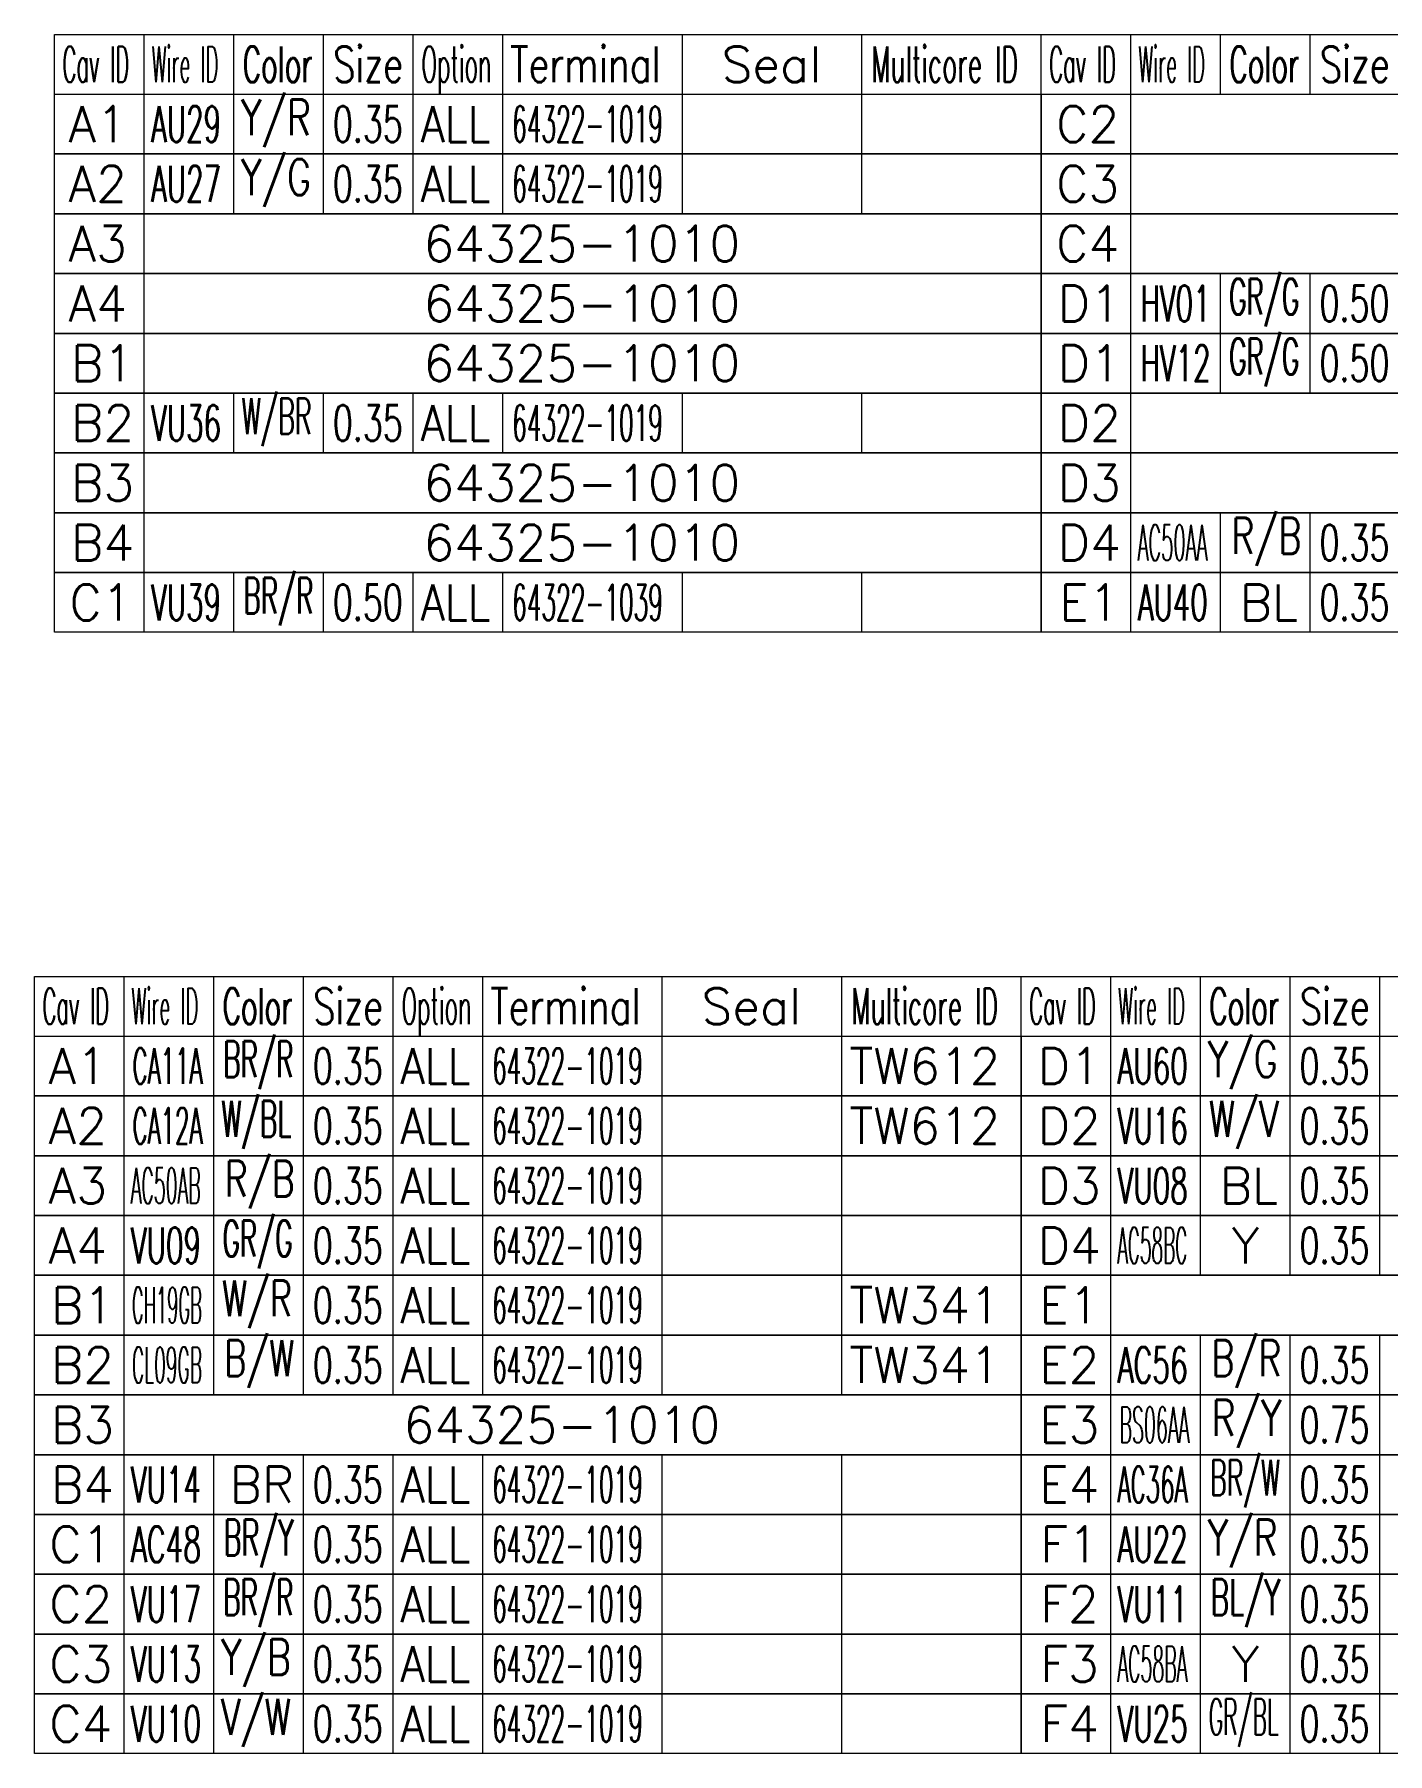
# Model space of a CAD drawing. Header units: inches. Extents: x 47316 to 59086, y 3141 to 11743.
# Drawn here: x 51449.1 to 51562.3, y 9899.8 to 10043.6 of the extents above; entities that cross this region are included whole.
import ezdxf

# ---------------------------------------------------------------- set-up
doc = ezdxf.new("R2010")
doc.units = ezdxf.units.IN
doc.header["$MEASUREMENT"] = 0
doc.styles.get("Standard").update_dxf_attribs({"font": ''})
doc.styles.get('Standard').set_extended_font_data('SimSun')

msp = doc.modelspace()

# ---------------------------------------------------------------- linework, layer by layer
at = {"color": 0, "linetype": 'Continuous', "lineweight": 15}
for p, q in [((51450.83, 10043.6), (51780.83, 10043.6)), ((51450.83, 10038.6), (51450.83, 10043.6)), ((51450.83, 10038.6), (51780.83, 10038.6)), ((51449.15, 9964.83), (51779.15, 9964.83)), ((51449.15, 9959.83), (51449.15, 9964.83)), ((51449.15, 9959.83), (51779.15, 9959.83))]:
    msp.add_line(p, q, dxfattribs=at)
at = {"color": 7, "linetype": 'Continuous', "lineweight": 15}
for p, q in [((51458.33, 10038.6), (51458.33, 10043.6)), ((51465.83, 10038.6), (51465.83, 10043.6)), ((51473.33, 10038.6), (51473.33, 10043.6)), ((51480.83, 10038.6), (51480.83, 10043.6)), ((51488.33, 10038.6), (51488.33, 10043.6)), ((51503.33, 10038.6), (51503.33, 10043.6)), ((51518.33, 10038.6), (51518.33, 10043.6)), ((51533.33, 10038.6), (51533.33, 10043.6)), ((51540.83, 10038.6), (51540.83, 10043.6)), ((51548.33, 10038.6), (51548.33, 10043.6)), ((51555.83, 10038.6), (51555.83, 10043.6)), ((51456.65, 9959.83), (51456.65, 9964.83)), ((51464.15, 9959.83), (51464.15, 9964.83)), ((51471.65, 9959.83), (51471.65, 9964.83)), ((51479.15, 9959.83), (51479.15, 9964.83)), ((51486.65, 9959.83), (51486.65, 9964.83)), ((51501.65, 9959.83), (51501.65, 9964.83)), ((51516.65, 9959.83), (51516.65, 9964.83)), ((51531.65, 9959.83), (51531.65, 9964.83)), ((51539.15, 9959.83), (51539.15, 9964.83)), ((51546.65, 9959.83), (51546.65, 9964.83)), ((51554.15, 9959.83), (51554.15, 9964.83)), ((51561.65, 9959.83), (51561.65, 9964.83))]:
    msp.add_line(p, q, dxfattribs=at)
at = {"color": 102, "linetype": 'Continuous', "lineweight": 15}
for p, q in [((51458.33, 10033.6), (51458.33, 10038.6)), ((51465.83, 10033.6), (51465.83, 10038.6)), ((51473.33, 10033.6), (51473.33, 10038.6)), ((51480.83, 10033.6), (51480.83, 10038.6)), ((51488.33, 10033.6), (51488.33, 10038.6)), ((51503.33, 10033.6), (51503.33, 10038.6)), ((51518.33, 10033.6), (51518.33, 10038.6)), ((51540.83, 10033.6), (51540.83, 10038.6)), ((51458.33, 10028.6), (51458.33, 10033.6)), ((51465.83, 10028.6), (51465.83, 10033.6)), ((51473.33, 10028.6), (51473.33, 10033.6)), ((51480.83, 10028.6), (51480.83, 10033.6)), ((51488.33, 10028.6), (51488.33, 10033.6)), ((51503.33, 10028.6), (51503.33, 10033.6)), ((51518.33, 10028.6), (51518.33, 10033.6)), ((51540.83, 10028.6), (51540.83, 10033.6)), ((51458.33, 10023.6), (51458.33, 10028.6)), ((51540.83, 10023.6), (51540.83, 10028.6)), ((51458.33, 10018.6), (51458.33, 10023.6)), ((51540.83, 10018.6), (51540.83, 10023.6)), ((51548.33, 10018.6), (51548.33, 10023.6)), ((51555.83, 10018.6), (51555.83, 10023.6)), ((51458.33, 10013.6), (51458.33, 10018.6)), ((51540.83, 10013.6), (51540.83, 10018.6)), ((51548.33, 10013.6), (51548.33, 10018.6)), ((51555.83, 10013.6), (51555.83, 10018.6)), ((51458.33, 10008.6), (51458.33, 10013.6)), ((51465.83, 10008.6), (51465.83, 10013.6)), ((51473.33, 10008.6), (51473.33, 10013.6)), ((51480.83, 10008.6), (51480.83, 10013.6)), ((51488.33, 10008.6), (51488.33, 10013.6)), ((51503.33, 10008.6), (51503.33, 10013.6)), ((51518.33, 10008.6), (51518.33, 10013.6)), ((51540.83, 10008.6), (51540.83, 10013.6)), ((51458.33, 10003.6), (51458.33, 10008.6)), ((51540.83, 10003.6), (51540.83, 10008.6)), ((51458.33, 9998.6), (51458.33, 10003.6)), ((51540.83, 9998.6), (51540.83, 10003.6)), ((51548.33, 9998.6), (51548.33, 10003.6)), ((51555.83, 9998.6), (51555.83, 10003.6)), ((51458.33, 9993.6), (51458.33, 9998.6)), ((51465.83, 9993.6), (51465.83, 9998.6)), ((51473.33, 9993.6), (51473.33, 9998.6)), ((51480.83, 9993.6), (51480.83, 9998.6)), ((51488.33, 9993.6), (51488.33, 9998.6)), ((51503.33, 9993.6), (51503.33, 9998.6)), ((51518.33, 9993.6), (51518.33, 9998.6)), ((51540.83, 9993.6), (51540.83, 9998.6)), ((51548.33, 9993.6), (51548.33, 9998.6)), ((51555.83, 9993.6), (51555.83, 9998.6)), ((51456.65, 9954.83), (51456.65, 9959.83)), ((51464.15, 9954.83), (51464.15, 9959.83)), ((51471.65, 9954.83), (51471.65, 9959.83)), ((51479.15, 9954.83), (51479.15, 9959.83)), ((51486.65, 9954.83), (51486.65, 9959.83)), ((51501.65, 9954.83), (51501.65, 9959.83)), ((51516.65, 9954.83), (51516.65, 9959.83)), ((51539.15, 9954.83), (51539.15, 9959.83)), ((51546.65, 9954.83), (51546.65, 9959.83)), ((51554.15, 9954.83), (51554.15, 9959.83)), ((51561.65, 9954.83), (51561.65, 9959.83)), ((51456.65, 9949.83), (51456.65, 9954.83)), ((51464.15, 9949.83), (51464.15, 9954.83)), ((51471.65, 9949.83), (51471.65, 9954.83)), ((51479.15, 9949.83), (51479.15, 9954.83)), ((51486.65, 9949.83), (51486.65, 9954.83)), ((51501.65, 9949.83), (51501.65, 9954.83)), ((51516.65, 9949.83), (51516.65, 9954.83)), ((51539.15, 9949.83), (51539.15, 9954.83)), ((51546.65, 9949.83), (51546.65, 9954.83)), ((51554.15, 9949.83), (51554.15, 9954.83)), ((51561.65, 9949.83), (51561.65, 9954.83)), ((51456.65, 9944.83), (51456.65, 9949.83)), ((51464.15, 9944.83), (51464.15, 9949.83)), ((51471.65, 9944.83), (51471.65, 9949.83)), ((51479.15, 9944.83), (51479.15, 9949.83)), ((51486.65, 9944.83), (51486.65, 9949.83)), ((51501.65, 9944.83), (51501.65, 9949.83)), ((51516.65, 9944.83), (51516.65, 9949.83)), ((51539.15, 9944.83), (51539.15, 9949.83)), ((51546.65, 9944.83), (51546.65, 9949.83)), ((51554.15, 9944.83), (51554.15, 9949.83)), ((51561.65, 9944.83), (51561.65, 9949.83)), ((51456.65, 9939.83), (51456.65, 9944.83)), ((51464.15, 9939.83), (51464.15, 9944.83)), ((51471.65, 9939.83), (51471.65, 9944.83)), ((51479.15, 9939.83), (51479.15, 9944.83)), ((51486.65, 9939.83), (51486.65, 9944.83)), ((51501.65, 9939.83), (51501.65, 9944.83)), ((51516.65, 9939.83), (51516.65, 9944.83)), ((51539.15, 9939.83), (51539.15, 9944.83)), ((51546.65, 9939.83), (51546.65, 9944.83)), ((51554.15, 9939.83), (51554.15, 9944.83)), ((51561.65, 9939.83), (51561.65, 9944.83)), ((51456.65, 9934.83), (51456.65, 9939.83)), ((51464.15, 9934.83), (51464.15, 9939.83)), ((51471.65, 9934.83), (51471.65, 9939.83)), ((51479.15, 9934.83), (51479.15, 9939.83)), ((51486.65, 9934.83), (51486.65, 9939.83)), ((51501.65, 9934.83), (51501.65, 9939.83)), ((51516.65, 9934.83), (51516.65, 9939.83)), ((51539.15, 9934.83), (51539.15, 9939.83)), ((51456.65, 9929.83), (51456.65, 9934.83)), ((51464.15, 9929.83), (51464.15, 9934.83)), ((51471.65, 9929.83), (51471.65, 9934.83)), ((51479.15, 9929.83), (51479.15, 9934.83)), ((51486.65, 9929.83), (51486.65, 9934.83)), ((51501.65, 9929.83), (51501.65, 9934.83)), ((51516.65, 9929.83), (51516.65, 9934.83)), ((51539.15, 9929.83), (51539.15, 9934.83)), ((51546.65, 9929.83), (51546.65, 9934.83)), ((51554.15, 9929.83), (51554.15, 9934.83)), ((51561.65, 9929.83), (51561.65, 9934.83)), ((51456.65, 9924.83), (51456.65, 9929.83)), ((51539.15, 9924.83), (51539.15, 9929.83)), ((51546.65, 9924.83), (51546.65, 9929.83)), ((51554.15, 9924.83), (51554.15, 9929.83)), ((51561.65, 9924.83), (51561.65, 9929.83)), ((51456.65, 9919.83), (51456.65, 9924.83)), ((51464.15, 9919.83), (51464.15, 9924.83)), ((51471.65, 9919.83), (51471.65, 9924.83)), ((51479.15, 9919.83), (51479.15, 9924.83)), ((51486.65, 9919.83), (51486.65, 9924.83)), ((51501.65, 9919.83), (51501.65, 9924.83)), ((51516.65, 9919.83), (51516.65, 9924.83)), ((51539.15, 9919.83), (51539.15, 9924.83)), ((51546.65, 9919.83), (51546.65, 9924.83)), ((51554.15, 9919.83), (51554.15, 9924.83)), ((51561.65, 9919.83), (51561.65, 9924.83)), ((51456.65, 9914.83), (51456.65, 9919.83)), ((51464.15, 9914.83), (51464.15, 9919.83)), ((51471.65, 9914.83), (51471.65, 9919.83)), ((51479.15, 9914.83), (51479.15, 9919.83)), ((51486.65, 9914.83), (51486.65, 9919.83)), ((51501.65, 9914.83), (51501.65, 9919.83)), ((51516.65, 9914.83), (51516.65, 9919.83)), ((51539.15, 9914.83), (51539.15, 9919.83)), ((51546.65, 9914.83), (51546.65, 9919.83)), ((51554.15, 9914.83), (51554.15, 9919.83)), ((51561.65, 9914.83), (51561.65, 9919.83)), ((51456.65, 9909.83), (51456.65, 9914.83)), ((51464.15, 9909.83), (51464.15, 9914.83)), ((51471.65, 9909.83), (51471.65, 9914.83)), ((51479.15, 9909.83), (51479.15, 9914.83)), ((51486.65, 9909.83), (51486.65, 9914.83)), ((51501.65, 9909.83), (51501.65, 9914.83)), ((51516.65, 9909.83), (51516.65, 9914.83)), ((51539.15, 9909.83), (51539.15, 9914.83)), ((51546.65, 9909.83), (51546.65, 9914.83)), ((51554.15, 9909.83), (51554.15, 9914.83)), ((51561.65, 9909.83), (51561.65, 9914.83)), ((51456.65, 9904.83), (51456.65, 9909.83)), ((51464.15, 9904.83), (51464.15, 9909.83)), ((51471.65, 9904.83), (51471.65, 9909.83)), ((51479.15, 9904.83), (51479.15, 9909.83)), ((51486.65, 9904.83), (51486.65, 9909.83)), ((51501.65, 9904.83), (51501.65, 9909.83)), ((51516.65, 9904.83), (51516.65, 9909.83)), ((51539.15, 9904.83), (51539.15, 9909.83)), ((51546.65, 9904.83), (51546.65, 9909.83)), ((51554.15, 9904.83), (51554.15, 9909.83)), ((51561.65, 9904.83), (51561.65, 9909.83)), ((51456.65, 9899.83), (51456.65, 9904.83)), ((51464.15, 9899.83), (51464.15, 9904.83)), ((51471.65, 9899.83), (51471.65, 9904.83)), ((51479.15, 9899.83), (51479.15, 9904.83)), ((51486.65, 9899.83), (51486.65, 9904.83)), ((51501.65, 9899.83), (51501.65, 9904.83)), ((51516.65, 9899.83), (51516.65, 9904.83)), ((51539.15, 9899.83), (51539.15, 9904.83)), ((51546.65, 9899.83), (51546.65, 9904.83)), ((51554.15, 9899.83), (51554.15, 9904.83)), ((51561.65, 9899.83), (51561.65, 9904.83))]:
    msp.add_line(p, q, dxfattribs=at)
at = {"color": 0, "linetype": 'Continuous', "lineweight": 15}
for points in [[(51450.83, 10033.6), (51450.83, 10038.6), (51533.33, 10038.6), (51533.33, 10033.6)], [(51533.33, 10033.6), (51533.33, 10038.6), (51615.83, 10038.6), (51615.83, 10033.6)], [(51450.83, 10028.6), (51450.83, 10033.6), (51533.33, 10033.6), (51533.33, 10028.6)], [(51533.33, 10028.6), (51533.33, 10033.6), (51615.83, 10033.6), (51615.83, 10028.6)], [(51450.83, 10023.6), (51450.83, 10028.6), (51533.33, 10028.6), (51533.33, 10023.6)], [(51533.33, 10023.6), (51533.33, 10028.6), (51615.83, 10028.6), (51615.83, 10023.6)], [(51450.83, 10018.6), (51450.83, 10023.6), (51533.33, 10023.6), (51533.33, 10018.6)], [(51533.33, 10018.6), (51533.33, 10023.6), (51615.83, 10023.6), (51615.83, 10018.6)], [(51450.83, 10013.6), (51450.83, 10018.6), (51533.33, 10018.6), (51533.33, 10013.6)], [(51533.33, 10013.6), (51533.33, 10018.6), (51615.83, 10018.6), (51615.83, 10013.6)], [(51450.83, 10008.6), (51450.83, 10013.6), (51533.33, 10013.6), (51533.33, 10008.6)], [(51533.33, 10008.6), (51533.33, 10013.6), (51615.83, 10013.6), (51615.83, 10008.6)], [(51450.83, 10003.6), (51450.83, 10008.6), (51533.33, 10008.6), (51533.33, 10003.6)], [(51533.33, 10003.6), (51533.33, 10008.6), (51615.83, 10008.6), (51615.83, 10003.6)], [(51450.83, 9998.6), (51450.83, 10003.6), (51533.33, 10003.6), (51533.33, 9998.6)], [(51533.33, 9998.6), (51533.33, 10003.6), (51615.83, 10003.6), (51615.83, 9998.6)], [(51450.83, 9993.6), (51450.83, 9998.6), (51533.33, 9998.6), (51533.33, 9993.6)], [(51533.33, 9993.6), (51533.33, 9998.6), (51615.83, 9998.6), (51615.83, 9993.6)], [(51449.15, 9954.83), (51449.15, 9959.83), (51531.65, 9959.83), (51531.65, 9954.83)], [(51531.65, 9954.83), (51531.65, 9959.83), (51614.15, 9959.83), (51614.15, 9954.83)], [(51449.15, 9949.83), (51449.15, 9954.83), (51531.65, 9954.83), (51531.65, 9949.83)], [(51531.65, 9949.83), (51531.65, 9954.83), (51614.15, 9954.83), (51614.15, 9949.83)], [(51449.15, 9944.83), (51449.15, 9949.83), (51531.65, 9949.83), (51531.65, 9944.83)], [(51531.65, 9944.83), (51531.65, 9949.83), (51614.15, 9949.83), (51614.15, 9944.83)], [(51449.15, 9939.83), (51449.15, 9944.83), (51531.65, 9944.83), (51531.65, 9939.83)], [(51531.65, 9939.83), (51531.65, 9944.83), (51614.15, 9944.83), (51614.15, 9939.83)], [(51449.15, 9934.83), (51449.15, 9939.83), (51531.65, 9939.83), (51531.65, 9934.83)], [(51531.65, 9934.83), (51531.65, 9939.83), (51614.15, 9939.83), (51614.15, 9934.83)], [(51449.15, 9929.83), (51449.15, 9934.83), (51531.65, 9934.83), (51531.65, 9929.83)], [(51531.65, 9929.83), (51531.65, 9934.83), (51614.15, 9934.83), (51614.15, 9929.83)], [(51449.15, 9924.83), (51449.15, 9929.83), (51531.65, 9929.83), (51531.65, 9924.83)], [(51531.65, 9924.83), (51531.65, 9929.83), (51614.15, 9929.83), (51614.15, 9924.83)], [(51449.15, 9919.83), (51449.15, 9924.83), (51531.65, 9924.83), (51531.65, 9919.83)], [(51531.65, 9919.83), (51531.65, 9924.83), (51614.15, 9924.83), (51614.15, 9919.83)], [(51449.15, 9914.83), (51449.15, 9919.83), (51531.65, 9919.83), (51531.65, 9914.83)], [(51531.65, 9914.83), (51531.65, 9919.83), (51614.15, 9919.83), (51614.15, 9914.83)], [(51449.15, 9909.83), (51449.15, 9914.83), (51531.65, 9914.83), (51531.65, 9909.83)], [(51531.65, 9909.83), (51531.65, 9914.83), (51614.15, 9914.83), (51614.15, 9909.83)], [(51449.15, 9904.83), (51449.15, 9909.83), (51531.65, 9909.83), (51531.65, 9904.83)], [(51531.65, 9904.83), (51531.65, 9909.83), (51614.15, 9909.83), (51614.15, 9904.83)], [(51449.15, 9899.83), (51449.15, 9904.83), (51531.65, 9904.83), (51531.65, 9899.83)], [(51531.65, 9899.83), (51531.65, 9904.83), (51614.15, 9904.83), (51614.15, 9899.83)]]:
    msp.add_lwpolyline(points, close=True, dxfattribs=at)

# ---------------------------------------------------------------- texts
at = {"color": 7, "linetype": 'Continuous', "lineweight": 15, "char_height": 3, "attachment_point": 1}
for s, insert, width in [('\\Fromans.shx;\\W0.4292452830;\\T1.0000000000;\\o\\lCav ID', (51451.51, 10042.6), 6.5), ('\\Fromans.shx;\\W0.4026548673;\\T1.0000000000;\\o\\lWire ID', (51458.94, 10042.6), 6.5), ('\\Fromans.shx;\\W0.5687500000;\\T1.0000000000;\\o\\lColor', (51466.57, 10042.6), 6.5), ('\\Fromans.shx;\\W0.7222222222;\\T1.0000000000;\\o\\lSize', (51474.13, 10042.6), 6.5), ('\\Fromans.shx;\\W0.4595959596;\\T1.0000000000;\\o\\lOption', (51481.52, 10042.6), 6.5), ('\\Fromans.shx;\\W0.7480916031;\\T1.0000000000;\\o\\lTerminal', (51488.93, 10042.6), 14), ('\\Fromans.shx;\\W1.0000000000;\\T1.0000000000;\\o\\lSeal', (51506.61, 10042.6), 9.2857), ('\\Fromans.shx;\\W0.5185185185;\\T1.0000000000;\\o\\lMulticore ID', (51519.12, 10042.6), 14), ('\\Fromans.shx;\\W0.4292452830;\\T1.0000000000;\\o\\lCav ID', (51534.01, 10042.6), 6.5), ('\\Fromans.shx;\\W0.4026548673;\\T1.0000000000;\\o\\lWire ID', (51541.44, 10042.6), 6.5), ('\\Fromans.shx;\\W0.5687500000;\\T1.0000000000;\\o\\lColor', (51549.07, 10042.6), 6.5), ('\\Fromans.shx;\\W0.7222222222;\\T1.0000000000;\\o\\lSize', (51556.63, 10042.6), 6.5), ('\\Fromans.shx;\\W1.0000000000;\\T1.0000000000;\\o\\lA1', (51452, 10037.6), 5.4286), ('\\Fromans.shx;\\W1.0000000000;\\T1.0000000000;\\o\\lC2', (51534.58, 10037.6), 5.8571), ('\\Fromans.shx;\\W1.0000000000;\\T1.0000000000;\\o\\lA2', (51452, 10032.6), 5.4286), ('\\Fromans.shx;\\W1.0000000000;\\T1.0000000000;\\o\\lC3', (51534.58, 10032.6), 5.8571), ('\\Fromans.shx;\\W1.0000000000;\\T1.0000000000;\\o\\lA3', (51452, 10027.6), 5.4286), ('\\Fromans.shx;\\W1.0000000000;\\T1.0000000000;\\o\\lC4', (51534.58, 10027.6), 5.8571), ('\\Fromans.shx;\\W1.0000000000;\\T1.0000000000;\\o\\lA4', (51452, 10022.6), 5.4286), ('\\Fromans.shx;\\W1.0000000000;\\T1.0000000000;\\o\\lD1', (51534.72, 10022.6), 5.8571), ('\\Fromans.shx;\\W1.0000000000;\\T1.0000000000;\\o\\lB1', (51452.22, 10017.6), 5.8571), ('\\Fromans.shx;\\W1.0000000000;\\T1.0000000000;\\o\\lD1', (51534.72, 10017.6), 5.8571), ('\\Fromans.shx;\\W1.0000000000;\\T1.0000000000;\\o\\lB2', (51452.22, 10012.6), 5.8571), ('\\Fromans.shx;\\W1.0000000000;\\T1.0000000000;\\o\\lD2', (51534.72, 10012.6), 5.8571), ('\\Fromans.shx;\\W1.0000000000;\\T1.0000000000;\\o\\lB3', (51452.22, 10007.6), 5.8571), ('\\Fromans.shx;\\W1.0000000000;\\T1.0000000000;\\o\\lD3', (51534.72, 10007.6), 5.8571), ('\\Fromans.shx;\\W1.0000000000;\\T1.0000000000;\\o\\lB4', (51452.22, 10002.6), 5.8571), ('\\Fromans.shx;\\W1.0000000000;\\T1.0000000000;\\o\\lD4', (51534.72, 10002.6), 5.8571), ('\\Fromans.shx;\\W1.0000000000;\\T1.0000000000;\\o\\lC1', (51452.08, 9997.6), 5.8571), ('\\Fromans.shx;\\W1.0000000000;\\T1.0000000000;\\o\\lE1', (51534.86, 9997.6), 5.5714), ('\\Fromans.shx;\\W0.4292452830;\\T1.0000000000;\\o\\lCav ID', (51449.83, 9963.83), 6.5), ('\\Fromans.shx;\\W0.4026548673;\\T1.0000000000;\\o\\lWire ID', (51457.26, 9963.83), 6.5), ('\\Fromans.shx;\\W0.5687500000;\\T1.0000000000;\\o\\lColor', (51464.89, 9963.83), 6.5), ('\\Fromans.shx;\\W0.7222222222;\\T1.0000000000;\\o\\lSize', (51472.46, 9963.83), 6.5), ('\\Fromans.shx;\\W0.4595959596;\\T1.0000000000;\\o\\lOption', (51479.85, 9963.83), 6.5), ('\\Fromans.shx;\\W0.7480916031;\\T1.0000000000;\\o\\lTerminal', (51487.26, 9963.83), 14), ('\\Fromans.shx;\\W1.0000000000;\\T1.0000000000;\\o\\lSeal', (51504.93, 9963.83), 9.2857), ('\\Fromans.shx;\\W0.5185185185;\\T1.0000000000;\\o\\lMulticore ID', (51517.45, 9963.83), 14), ('\\Fromans.shx;\\W0.4292452830;\\T1.0000000000;\\o\\lCav ID', (51532.33, 9963.83), 6.5), ('\\Fromans.shx;\\W0.4026548673;\\T1.0000000000;\\o\\lWire ID', (51539.76, 9963.83), 6.5), ('\\Fromans.shx;\\W0.5687500000;\\T1.0000000000;\\o\\lColor', (51547.39, 9963.83), 6.5), ('\\Fromans.shx;\\W0.7222222222;\\T1.0000000000;\\o\\lSize', (51554.96, 9963.83), 6.5), ('\\Fromans.shx;\\W1.0000000000;\\T1.0000000000;\\o\\lA1', (51450.33, 9958.83), 5.4286), ('\\Fromans.shx;\\W1.0000000000;\\T1.0000000000;\\o\\lD1', (51533.04, 9958.83), 5.8571), ('\\Fromans.shx;\\W1.0000000000;\\T1.0000000000;\\o\\lA2', (51450.33, 9953.83), 5.4286), ('\\Fromans.shx;\\W1.0000000000;\\T1.0000000000;\\o\\lD2', (51533.04, 9953.83), 5.8571), ('\\Fromans.shx;\\W1.0000000000;\\T1.0000000000;\\o\\lA3', (51450.33, 9948.83), 5.4286), ('\\Fromans.shx;\\W1.0000000000;\\T1.0000000000;\\o\\lD3', (51533.04, 9948.83), 5.8571), ('\\Fromans.shx;\\W1.0000000000;\\T1.0000000000;\\o\\lA4', (51450.33, 9943.83), 5.4286), ('\\Fromans.shx;\\W1.0000000000;\\T1.0000000000;\\o\\lD4', (51533.04, 9943.83), 5.8571), ('\\Fromans.shx;\\W1.0000000000;\\T1.0000000000;\\o\\lB1', (51450.54, 9938.83), 5.8571), ('\\Fromans.shx;\\W1.0000000000;\\T1.0000000000;\\o\\lE1', (51533.18, 9938.83), 5.5714), ('\\Fromans.shx;\\W1.0000000000;\\T1.0000000000;\\o\\lB2', (51450.54, 9933.83), 5.8571), ('\\Fromans.shx;\\W1.0000000000;\\T1.0000000000;\\o\\lE2', (51533.18, 9933.83), 5.5714), ('\\Fromans.shx;\\W1.0000000000;\\T1.0000000000;\\o\\lB3', (51450.54, 9928.83), 5.8571), ('\\Fromans.shx;\\W1.0000000000;\\T1.0000000000;\\o\\lE3', (51533.18, 9928.83), 5.5714), ('\\Fromans.shx;\\W1.0000000000;\\T1.0000000000;\\o\\lB4', (51450.54, 9923.83), 5.8571), ('\\Fromans.shx;\\W1.0000000000;\\T1.0000000000;\\o\\lE4', (51533.18, 9923.83), 5.5714), ('\\Fromans.shx;\\W1.0000000000;\\T1.0000000000;\\o\\lC1', (51450.4, 9918.83), 5.8571), ('\\Fromans.shx;\\W1.0000000000;\\T1.0000000000;\\o\\lF1', (51533.26, 9918.83), 5.4286), ('\\Fromans.shx;\\W1.0000000000;\\T1.0000000000;\\o\\lC2', (51450.4, 9913.83), 5.8571), ('\\Fromans.shx;\\W1.0000000000;\\T1.0000000000;\\o\\lF2', (51533.26, 9913.83), 5.4286), ('\\Fromans.shx;\\W1.0000000000;\\T1.0000000000;\\o\\lC3', (51450.4, 9908.83), 5.8571), ('\\Fromans.shx;\\W1.0000000000;\\T1.0000000000;\\o\\lF3', (51533.26, 9908.83), 5.4286), ('\\Fromans.shx;\\W1.0000000000;\\T1.0000000000;\\o\\lC4', (51450.4, 9903.83), 5.8571), ('\\Fromans.shx;\\W1.0000000000;\\T1.0000000000;\\o\\lF4', (51533.26, 9903.83), 5.4286)]:
    msp.add_mtext(s, dxfattribs=dict(at, insert=insert, width=width))
at = {"color": 140, "linetype": 'Continuous', "lineweight": 15, "char_height": 3, "attachment_point": 1}
for s, insert, width in [('\\Fromans.shx;\\W0.7459016393;\\T1.0000000000;\\o\\lY/R', (51466.43, 10038.17), 6.5), ('\\Fromans.shx;\\W0.8750000000;\\T1.0000000000;\\o\\lALL', (51481.45, 10037.6), 6.5), ('\\Fromans.shx;\\W0.7459016393;\\T1.0000000000;\\o\\lY/G', (51466.43, 10033.17), 6.5), ('\\Fromans.shx;\\W0.8750000000;\\T1.0000000000;\\o\\lALL', (51481.45, 10032.6), 6.5), ('\\Fromans.shx;\\W0.5352941176;\\T1.0000000000;\\o\\lGR/G', (51549.05, 10023.17), 6.5), ('\\Fromans.shx;\\W0.5352941176;\\T1.0000000000;\\o\\lGR/G', (51549.05, 10018.17), 6.5), ('\\Fromans.shx;\\W0.5170454545;\\T1.0000000000;\\o\\lW/BR', (51466.47, 10013.17), 6.5), ('\\Fromans.shx;\\W0.8750000000;\\T1.0000000000;\\o\\lALL', (51481.45, 10012.6), 6.5), ('\\Fromans.shx;\\W0.7109375000;\\T1.0000000000;\\o\\lR/B', (51549.23, 10003.17), 6.5), ('\\Fromans.shx;\\W0.5352941176;\\T1.0000000000;\\o\\lBR/R', (51466.63, 9998.17), 6.5), ('\\Fromans.shx;\\W0.8750000000;\\T1.0000000000;\\o\\lALL', (51481.45, 9997.6), 6.5), ('\\Fromans.shx;\\W1.0000000000;\\T1.0000000000;\\o\\lBL', (51549.93, 9997.6), 5.4286), ('\\Fromans.shx;\\W0.5352941176;\\T1.0000000000;\\o\\lBR/R', (51464.95, 9959.41), 6.5), ('\\Fromans.shx;\\W0.8750000000;\\T1.0000000000;\\o\\lALL', (51479.77, 9958.83), 6.5), ('\\Fromans.shx;\\W0.7459016393;\\T1.0000000000;\\o\\lY/G', (51547.26, 9959.41), 6.5), ('\\Fromans.shx;\\W0.5416666667;\\T1.0000000000;\\o\\lW/BL', (51464.8, 9954.41), 6.5), ('\\Fromans.shx;\\W0.7109375000;\\T1.0000000000;\\o\\lW/V', (51547.35, 9954.41), 6.5), ('\\Fromans.shx;\\W0.8750000000;\\T1.0000000000;\\o\\lALL', (51479.77, 9953.83), 6.5), ('\\Fromans.shx;\\W0.7109375000;\\T1.0000000000;\\o\\lR/B', (51465.06, 9949.41), 6.5), ('\\Fromans.shx;\\W0.8750000000;\\T1.0000000000;\\o\\lALL', (51479.77, 9948.83), 6.5), ('\\Fromans.shx;\\W1.0000000000;\\T1.0000000000;\\o\\lBL', (51548.26, 9948.83), 5.4286), ('\\Fromans.shx;\\W0.5352941176;\\T1.0000000000;\\o\\lGR/G', (51464.88, 9944.41), 6.5), ('\\Fromans.shx;\\W0.8750000000;\\T1.0000000000;\\o\\lALL', (51479.77, 9943.83), 6.5), ('\\Fromans.shx;\\W1.0000000000;\\T1.0000000000;\\o\\lY', (51549.26, 9943.83), 2.5714), ('\\Fromans.shx;\\W0.6791044776;\\T1.0000000000;\\o\\lW/R', (51464.84, 9939.41), 6.5), ('\\Fromans.shx;\\W0.8750000000;\\T1.0000000000;\\o\\lALL', (51479.77, 9938.83), 6.5), ('\\Fromans.shx;\\W0.6791044776;\\T1.0000000000;\\o\\lB/W', (51465.04, 9934.41), 6.5), ('\\Fromans.shx;\\W0.7109375000;\\T1.0000000000;\\o\\lB/R', (51547.56, 9934.41), 6.5), ('\\Fromans.shx;\\W0.8750000000;\\T1.0000000000;\\o\\lALL', (51479.77, 9933.83), 6.5), ('\\Fromans.shx;\\W0.7459016393;\\T1.0000000000;\\o\\lR/Y', (51547.58, 9929.41), 6.5), ('\\Fromans.shx;\\W0.5170454545;\\T1.0000000000;\\o\\lBR/W', (51547.44, 9924.41), 6.5), ('\\Fromans.shx;\\W1.0000000000;\\T1.0000000000;\\o\\lBR', (51465.47, 9923.83), 6), ('\\Fromans.shx;\\W0.8750000000;\\T1.0000000000;\\o\\lALL', (51479.77, 9923.83), 6.5), ('\\Fromans.shx;\\W0.5548780488;\\T1.0000000000;\\o\\lBR/Y', (51464.97, 9919.41), 6.5), ('\\Fromans.shx;\\W0.8750000000;\\T1.0000000000;\\o\\lALL', (51479.77, 9918.83), 6.5), ('\\Fromans.shx;\\W0.7459016393;\\T1.0000000000;\\o\\lY/R', (51547.26, 9919.41), 6.5), ('\\Fromans.shx;\\W0.5352941176;\\T1.0000000000;\\o\\lBR/R', (51464.95, 9914.41), 6.5), ('\\Fromans.shx;\\W0.5833333333;\\T1.0000000000;\\o\\lBL/Y', (51547.48, 9914.41), 6.5), ('\\Fromans.shx;\\W0.8750000000;\\T1.0000000000;\\o\\lALL', (51479.77, 9913.83), 6.5), ('\\Fromans.shx;\\W0.7459016393;\\T1.0000000000;\\o\\lY/B', (51464.76, 9909.41), 6.5), ('\\Fromans.shx;\\W0.8750000000;\\T1.0000000000;\\o\\lALL', (51479.77, 9908.83), 6.5), ('\\Fromans.shx;\\W1.0000000000;\\T1.0000000000;\\o\\lY', (51549.26, 9908.83), 2.5714), ('\\Fromans.shx;\\W0.7109375000;\\T1.0000000000;\\o\\lV/W', (51464.75, 9904.41), 6.5), ('\\Fromans.shx;\\W0.4460784314;\\T1.0000000000;\\o\\lGR/BL', (51547.34, 9904.41), 6.5), ('\\Fromans.shx;\\W0.8750000000;\\T1.0000000000;\\o\\lALL', (51479.77, 9903.83), 6.5)]:
    msp.add_mtext(s, dxfattribs=dict(at, insert=insert, width=width))
at = {"color": 21, "linetype": 'Continuous', "lineweight": 15, "char_height": 3, "attachment_point": 1}
for s, insert, width in [('\\Fromans.shx;\\W0.5687500000;\\T1.0000000000;\\o\\lAU29', (51458.91, 10037.6), 6.5), ('\\Fromans.shx;\\W0.6500000000;\\T1.0000000000;\\o\\l0.35', (51474.1, 10037.6), 6.5), ('\\Fromans.shx;\\W0.4757281553;\\T1.0000000000;\\o\\l64322-1019', (51489.1, 10037.6), 14), ('\\Fromans.shx;\\W0.5687500000;\\T1.0000000000;\\o\\lAU27', (51458.91, 10032.6), 6.5), ('\\Fromans.shx;\\W0.6500000000;\\T1.0000000000;\\o\\l0.35', (51474.1, 10032.6), 6.5), ('\\Fromans.shx;\\W0.4757281553;\\T1.0000000000;\\o\\l64322-1019', (51489.1, 10032.6), 14), ('\\Fromans.shx;\\W1.0000000000;\\T1.0000000000;\\o\\l64325-1010', (51481.68, 10027.6), 29.4286), ('\\Fromans.shx;\\W1.0000000000;\\T1.0000000000;\\o\\l64325-1010', (51481.68, 10022.6), 29.4286), ('\\Fromans.shx;\\W0.5687500000;\\T1.0000000000;\\o\\lHV01', (51541.65, 10022.6), 6.5), ('\\Fromans.shx;\\W0.6500000000;\\T1.0000000000;\\o\\l0.50', (51556.6, 10022.6), 6.5), ('\\Fromans.shx;\\W1.0000000000;\\T1.0000000000;\\o\\l64325-1010', (51481.68, 10017.6), 29.4286), ('\\Fromans.shx;\\W0.5687500000;\\T1.0000000000;\\o\\lHV12', (51541.65, 10017.6), 6.5), ('\\Fromans.shx;\\W0.6500000000;\\T1.0000000000;\\o\\l0.50', (51556.6, 10017.6), 6.5), ('\\Fromans.shx;\\W0.5687500000;\\T1.0000000000;\\o\\lVU36', (51458.91, 10012.6), 6.5), ('\\Fromans.shx;\\W0.6500000000;\\T1.0000000000;\\o\\l0.35', (51474.1, 10012.6), 6.5), ('\\Fromans.shx;\\W0.4757281553;\\T1.0000000000;\\o\\l64322-1019', (51489.1, 10012.6), 14), ('\\Fromans.shx;\\W1.0000000000;\\T1.0000000000;\\o\\l64325-1010', (51481.68, 10007.6), 29.4286), ('\\Fromans.shx;\\W1.0000000000;\\T1.0000000000;\\o\\l64325-1010', (51481.68, 10002.6), 29.4286), ('\\Fromans.shx;\\W0.3956521739;\\T1.0000000000;\\o\\lAC50AA', (51541.38, 10002.6), 6.5), ('\\Fromans.shx;\\W0.6500000000;\\T1.0000000000;\\o\\l0.35', (51556.6, 10002.6), 6.5), ('\\Fromans.shx;\\W0.5687500000;\\T1.0000000000;\\o\\lVU39', (51458.91, 9997.6), 6.5), ('\\Fromans.shx;\\W0.6500000000;\\T1.0000000000;\\o\\l0.50', (51474.1, 9997.6), 6.5), ('\\Fromans.shx;\\W0.4757281553;\\T1.0000000000;\\o\\l64322-1039', (51489.1, 9997.6), 14), ('\\Fromans.shx;\\W0.5687500000;\\T1.0000000000;\\o\\lAU40', (51541.41, 9997.6), 6.5), ('\\Fromans.shx;\\W0.6500000000;\\T1.0000000000;\\o\\l0.35', (51556.6, 9997.6), 6.5), ('\\Fromans.shx;\\W0.4690721649;\\T1.0000000000;\\o\\lCA11A', (51457.35, 9958.83), 6.5), ('\\Fromans.shx;\\W0.6500000000;\\T1.0000000000;\\o\\l0.35', (51472.43, 9958.83), 6.5), ('\\Fromans.shx;\\W0.4757281553;\\T1.0000000000;\\o\\l64322-1019', (51487.42, 9958.83), 14), ('\\Fromans.shx;\\W0.9800000000;\\T1.0000000000;\\o\\lTW612', (51517.29, 9958.83), 14), ('\\Fromans.shx;\\W0.5687500000;\\T1.0000000000;\\o\\lAU60', (51539.73, 9958.83), 6.5), ('\\Fromans.shx;\\W0.6500000000;\\T1.0000000000;\\o\\l0.35', (51554.93, 9958.83), 6.5), ('\\Fromans.shx;\\W0.4690721649;\\T1.0000000000;\\o\\lCA12A', (51457.35, 9953.83), 6.5), ('\\Fromans.shx;\\W0.6500000000;\\T1.0000000000;\\o\\l0.35', (51472.43, 9953.83), 6.5), ('\\Fromans.shx;\\W0.4757281553;\\T1.0000000000;\\o\\l64322-1019', (51487.42, 9953.83), 14), ('\\Fromans.shx;\\W0.9800000000;\\T1.0000000000;\\o\\lTW612', (51517.29, 9953.83), 14), ('\\Fromans.shx;\\W0.5687500000;\\T1.0000000000;\\o\\lVU16', (51539.73, 9953.83), 6.5), ('\\Fromans.shx;\\W0.6500000000;\\T1.0000000000;\\o\\l0.35', (51554.93, 9953.83), 6.5), ('\\Fromans.shx;\\W0.3855932203;\\T1.0000000000;\\o\\lAC50AB', (51457.2, 9948.83), 6.5), ('\\Fromans.shx;\\W0.6500000000;\\T1.0000000000;\\o\\l0.35', (51472.43, 9948.83), 6.5), ('\\Fromans.shx;\\W0.4757281553;\\T1.0000000000;\\o\\l64322-1019', (51487.42, 9948.83), 14), ('\\Fromans.shx;\\W0.5687500000;\\T1.0000000000;\\o\\lVU08', (51539.73, 9948.83), 6.5), ('\\Fromans.shx;\\W0.6500000000;\\T1.0000000000;\\o\\l0.35', (51554.93, 9948.83), 6.5), ('\\Fromans.shx;\\W0.5687500000;\\T1.0000000000;\\o\\lVU09', (51457.23, 9943.83), 6.5), ('\\Fromans.shx;\\W0.6500000000;\\T1.0000000000;\\o\\l0.35', (51472.43, 9943.83), 6.5), ('\\Fromans.shx;\\W0.4757281553;\\T1.0000000000;\\o\\l64322-1019', (51487.42, 9943.83), 14), ('\\Fromans.shx;\\W0.3760330579;\\T1.0000000000;\\o\\lAC58BC', (51539.7, 9943.83), 6.5), ('\\Fromans.shx;\\W0.6500000000;\\T1.0000000000;\\o\\l0.35', (51554.93, 9943.83), 6.5), ('\\Fromans.shx;\\W0.3640000000;\\T1.0000000000;\\o\\lCH19GB', (51457.3, 9938.83), 6.5), ('\\Fromans.shx;\\W0.6500000000;\\T1.0000000000;\\o\\l0.35', (51472.43, 9938.83), 6.5), ('\\Fromans.shx;\\W0.4757281553;\\T1.0000000000;\\o\\l64322-1019', (51487.42, 9938.83), 14), ('\\Fromans.shx;\\W0.9800000000;\\T1.0000000000;\\o\\lTW341', (51517.29, 9938.83), 14), ('\\Fromans.shx;\\W0.3791666667;\\T1.0000000000;\\o\\lCL09GB', (51457.31, 9933.83), 6.5), ('\\Fromans.shx;\\W0.6500000000;\\T1.0000000000;\\o\\l0.35', (51472.43, 9933.83), 6.5), ('\\Fromans.shx;\\W0.4757281553;\\T1.0000000000;\\o\\l64322-1019', (51487.42, 9933.83), 14), ('\\Fromans.shx;\\W0.9800000000;\\T1.0000000000;\\o\\lTW341', (51517.29, 9933.83), 14), ('\\Fromans.shx;\\W0.5759493671;\\T1.0000000000;\\o\\lAC56', (51539.73, 9933.83), 6.5), ('\\Fromans.shx;\\W0.6500000000;\\T1.0000000000;\\o\\l0.35', (51554.93, 9933.83), 6.5), ('\\Fromans.shx;\\W1.0000000000;\\T1.0000000000;\\o\\l64325-1010', (51480.01, 9928.83), 29.4286), ('\\Fromans.shx;\\W0.3888888889;\\T1.0000000000;\\o\\lBS06AA', (51539.87, 9928.83), 6.5), ('\\Fromans.shx;\\W0.6500000000;\\T1.0000000000;\\o\\l0.75', (51554.93, 9928.83), 6.5), ('\\Fromans.shx;\\W0.5687500000;\\T1.0000000000;\\o\\lVU14', (51457.23, 9923.83), 6.5), ('\\Fromans.shx;\\W0.6500000000;\\T1.0000000000;\\o\\l0.35', (51472.43, 9923.83), 6.5), ('\\Fromans.shx;\\W0.4757281553;\\T1.0000000000;\\o\\l64322-1019', (51487.42, 9923.83), 14), ('\\Fromans.shx;\\W0.4690721649;\\T1.0000000000;\\o\\lAC36A', (51539.72, 9923.83), 6.5), ('\\Fromans.shx;\\W0.6500000000;\\T1.0000000000;\\o\\l0.35', (51554.93, 9923.83), 6.5), ('\\Fromans.shx;\\W0.5759493671;\\T1.0000000000;\\o\\lAC48', (51457.23, 9918.83), 6.5), ('\\Fromans.shx;\\W0.6500000000;\\T1.0000000000;\\o\\l0.35', (51472.43, 9918.83), 6.5), ('\\Fromans.shx;\\W0.4757281553;\\T1.0000000000;\\o\\l64322-1019', (51487.42, 9918.83), 14), ('\\Fromans.shx;\\W0.5687500000;\\T1.0000000000;\\o\\lAU22', (51539.73, 9918.83), 6.5), ('\\Fromans.shx;\\W0.6500000000;\\T1.0000000000;\\o\\l0.35', (51554.93, 9918.83), 6.5), ('\\Fromans.shx;\\W0.5687500000;\\T1.0000000000;\\o\\lVU17', (51457.23, 9913.83), 6.5), ('\\Fromans.shx;\\W0.6500000000;\\T1.0000000000;\\o\\l0.35', (51472.43, 9913.83), 6.5), ('\\Fromans.shx;\\W0.4757281553;\\T1.0000000000;\\o\\l64322-1019', (51487.42, 9913.83), 14), ('\\Fromans.shx;\\W0.5687500000;\\T1.0000000000;\\o\\lVU11', (51539.73, 9913.83), 6.5), ('\\Fromans.shx;\\W0.6500000000;\\T1.0000000000;\\o\\l0.35', (51554.93, 9913.83), 6.5), ('\\Fromans.shx;\\W0.5687500000;\\T1.0000000000;\\o\\lVU13', (51457.23, 9908.83), 6.5), ('\\Fromans.shx;\\W0.6500000000;\\T1.0000000000;\\o\\l0.35', (51472.43, 9908.83), 6.5), ('\\Fromans.shx;\\W0.4757281553;\\T1.0000000000;\\o\\l64322-1019', (51487.42, 9908.83), 14), ('\\Fromans.shx;\\W0.3855932203;\\T1.0000000000;\\o\\lAC58BA', (51539.7, 9908.83), 6.5), ('\\Fromans.shx;\\W0.6500000000;\\T1.0000000000;\\o\\l0.35', (51554.93, 9908.83), 6.5), ('\\Fromans.shx;\\W0.5687500000;\\T1.0000000000;\\o\\lVU10', (51457.23, 9903.83), 6.5), ('\\Fromans.shx;\\W0.6500000000;\\T1.0000000000;\\o\\l0.35', (51472.43, 9903.83), 6.5), ('\\Fromans.shx;\\W0.4757281553;\\T1.0000000000;\\o\\l64322-1019', (51487.42, 9903.83), 14), ('\\Fromans.shx;\\W0.5687500000;\\T1.0000000000;\\o\\lVU25', (51539.73, 9903.83), 6.5), ('\\Fromans.shx;\\W0.6500000000;\\T1.0000000000;\\o\\l0.35', (51554.93, 9903.83), 6.5)]:
    msp.add_mtext(s, dxfattribs=dict(at, insert=insert, width=width))

doc.saveas('drawing.dxf')
